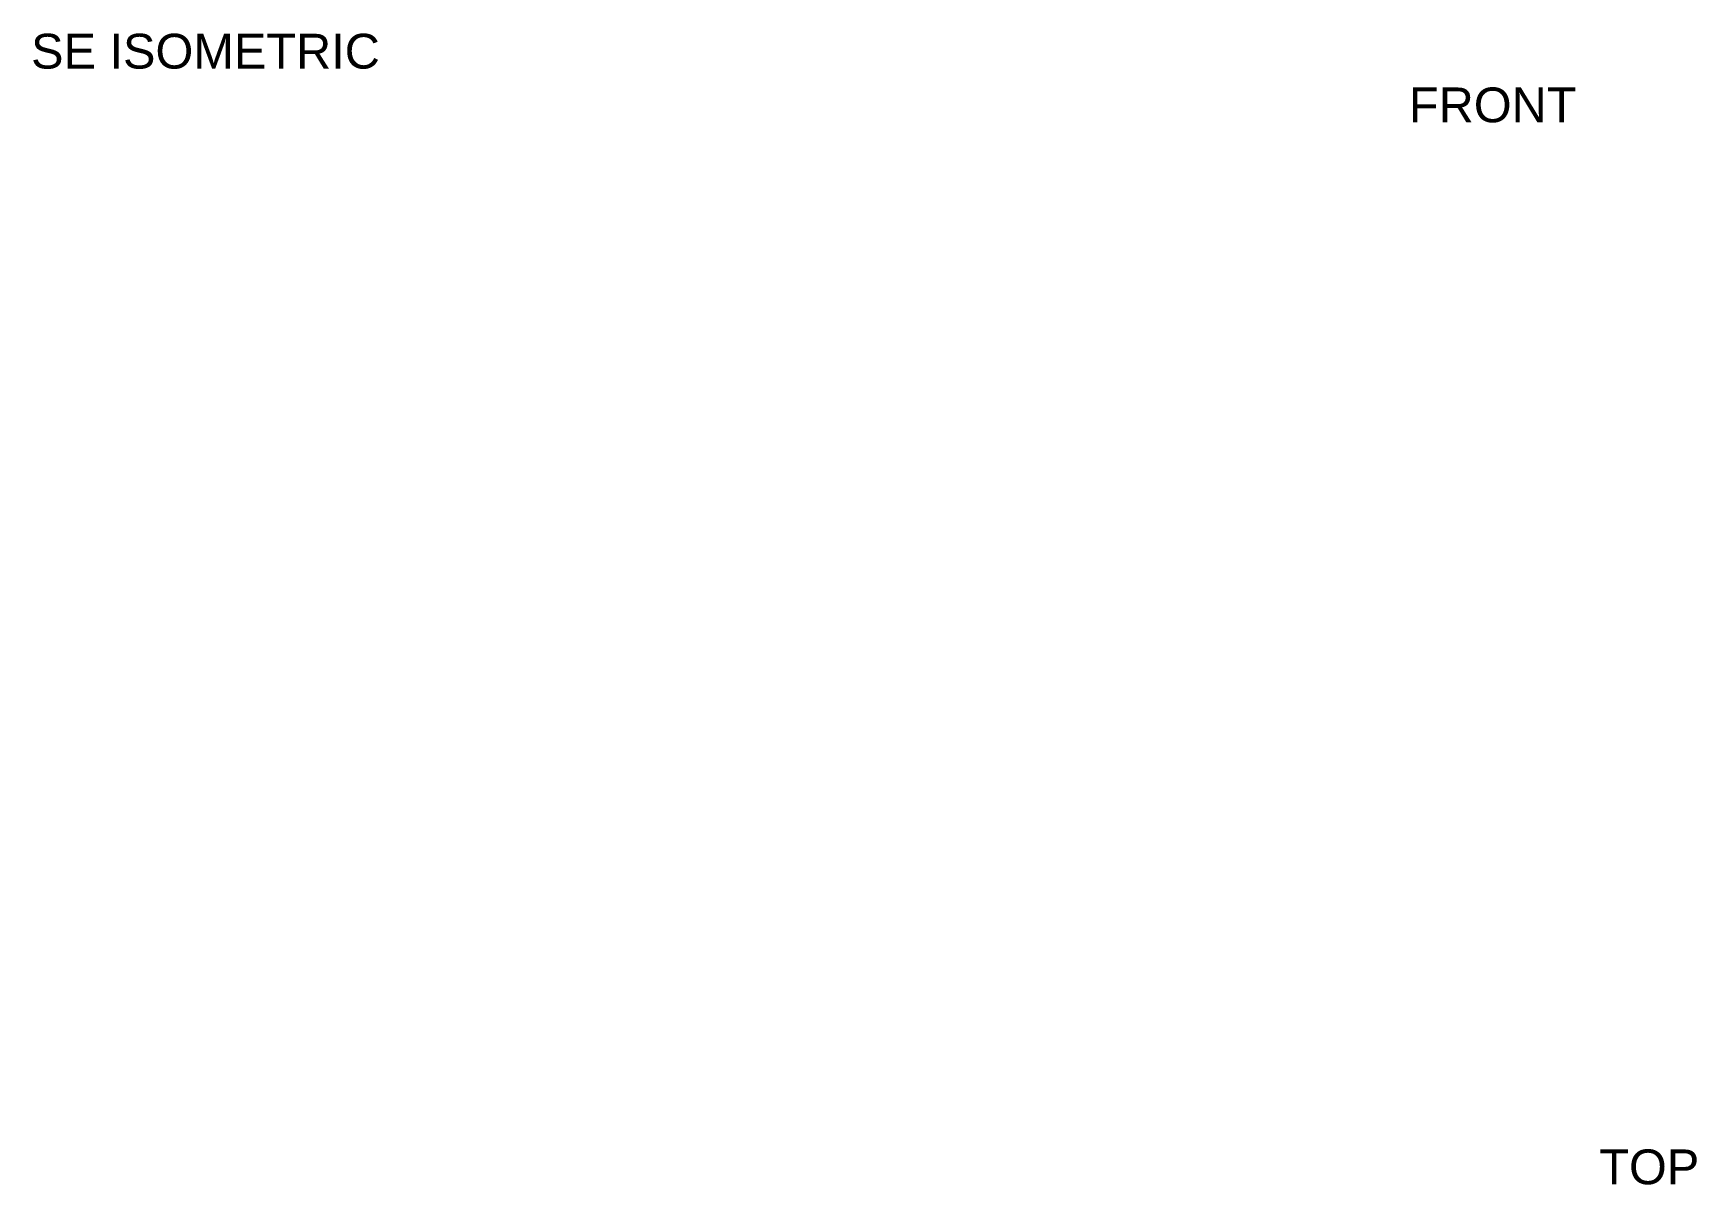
# Paper-space layout 'Layout1' of a CAD drawing. Header units: millimetres. Extents: x 491 to 1446, y 402 to 1064.
import ezdxf

# ---------------------------------------------------------------- set-up
doc = ezdxf.new("R2010")
doc.units = ezdxf.units.MM
doc.styles.get("Standard").update_dxf_attribs({"font": 'arial.ttf'})

psp = doc.layouts.get("Layout1")

# ---------------------------------------------------------------- texts
for s, p in [('SE ISOMETRIC', (490.16, 1043.21)), ('FRONT', (1281.19, 1012.35)), ('TOP', (1390.46, 402.35))]:
    psp.add_text(s, height=20).set_placement(p)

doc.saveas('drawing.dxf')
